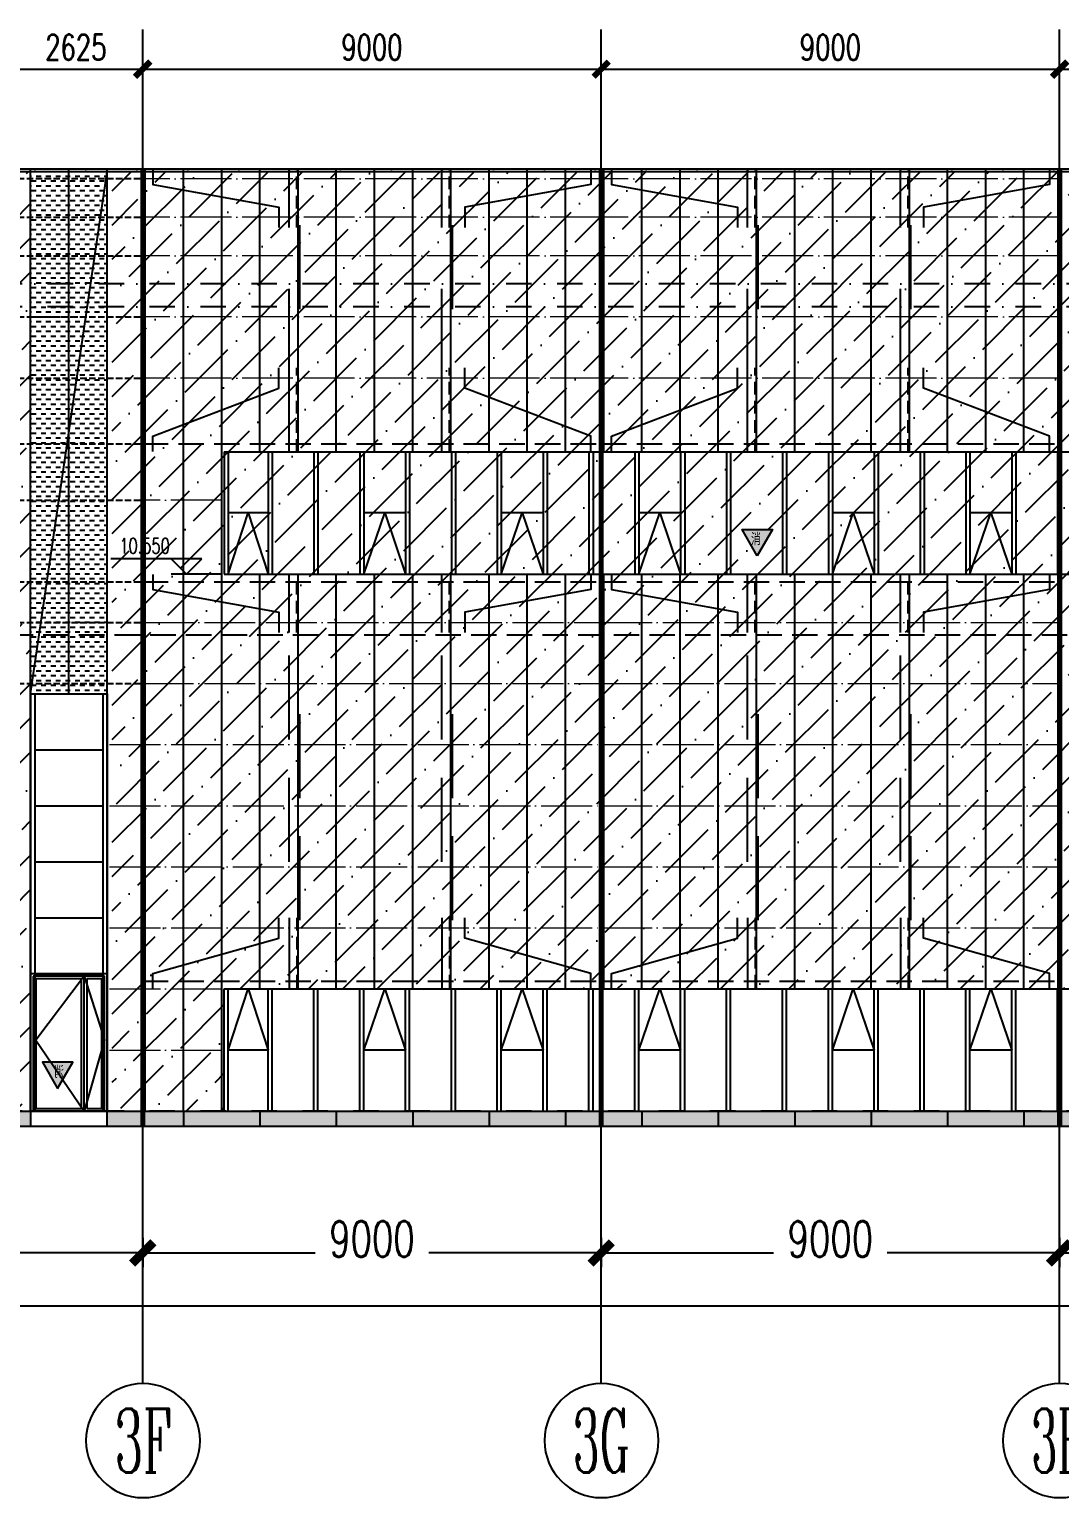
# Model space of a CAD drawing. Extents: x -2072575 to 87763, y -155913 to 742026.
# Drawn here: x -345440 to -325215, y 495625 to 524462 of the extents above; entities that cross this region are included whole.
import ezdxf
from ezdxf.enums import TextEntityAlignment as Align

# ---------------------------------------------------------------- set-up
doc = ezdxf.new("R2010")
doc.units = 0
doc.header["$LTSCALE"] = 1000
for name, pattern in [('20剖面图$0$DASH', [0.35, 0.25, -0.1]), ('__DASH', [0.35, 0.25, -0.1]), ('CENTER', [2, 1.25, -0.25, 0.25, -0.25]), ('DASHDOT', [1, 0.5, -0.25, 0, -0.25]), ('DASHED', [0.75, 0.5, -0.25]), ('DOT', [0.25, 0, -0.25]), ('DOTE', [2.42, 2, -0.2, 0.02, -0.2]), ('HIDDEN2', [0.1875, 0.125, -0.0625])]:
    doc.linetypes.add(name, pattern=pattern)
doc.layers.get('Defpoints').update_dxf_attribs({"color": 210})
for name, color, linetype in [('!ZN1-填充-8', 8, 'Continuous'), ('!ZN1-文字-7', 7, 'Continuous'), ('!ZN1-标注-173', 173, 'Continuous'), ('!ZN3-玻璃幕墙-4', 4, 'Continuous'), ('!ZN4-辅助材料-1', 1, 'Continuous'), ('12圆钢+30钢套管撑杆', 3, 'Continuous'), ('12圆钢斜拉条', 30, 'Continuous'), ('12圆钢直拉条', 22, 'Continuous'), ('250×150×4.5×8 H型钢', 3, 'HIDDEN2'), ('3符号', 3, 'Continuous'), ('3铝板幕墙', 3, 'Continuous'), ('4玻璃幕墙', 4, 'Continuous'), ('60x60x5钢方管', 6, '20剖面图$0$DASH'), ('A-LIN-V', 9, 'Continuous'), ('A-云线', 50, 'Continuous'), ('AS-WALL', 40, 'Continuous'), ('DIM', 173, 'Continuous'), ('DIM_ELEV', 3, 'Continuous'), ('DOT', 8, 'DOT'), ('DOTE', 1, 'CENTER'), ('IE-填充-JYZS', 7, 'Continuous'), ('PUB_TEXT', 7, 'Continuous'), ('压型钢板', 23, 'Continuous')]:
    doc.layers.add(name, color=color, linetype=linetype)
for name, color, linetype, lineweight in [('A-WALL-HATCH', 8, 'Continuous', 13), ('冷弯薄壁C型钢 250x75x20x3.0', 51, 'DOTE', 0), ('梁', 4, 'Continuous', 18)]:
    doc.layers.add(name, color=color, linetype=linetype, lineweight=lineweight)
doc.layers.add('A-加建区域', color=47, linetype='Continuous', plot=False)
doc.styles.add('_TCH_AXIS', font='COMPLEX', dxfattribs={"bigfont": 'GBCBIG'})
doc.styles.add('_TCH_DIM', font='SIMPLEX', dxfattribs={"bigfont": 'GBCBIG'})
doc.styles.add('DHTEXT-1', font='romans.shx', dxfattribs={"width": 0.7, "bigfont": 'chinese.shx'})
doc.styles.add('样式 1', font='romans.shx', dxfattribs={"width": 0.7, "bigfont": 'chinese.shx'})
doc.dimstyles.new('ZN200', dxfattribs={"dimscale": 200, "dimtxt": 2.5, "dimasz": 1.5, "dimexe": 1, "dimexo": 2, "dimgap": 0.9, "dimtad": 1, "dimdec": 0, "dimdsep": 46, "dimtxsty": 'DHTEXT-1', "dimblk": 'ARCHTICK', "dimcen": 2.5, "dimclrd": 173, "dimclre": 173, "dimclrt": 7, "dimazin": 2, "dimtfac": 1, "dimtdec": 0, "dimtix": 1, "dimtmove": 2, "dimatfit": 3, "dimfxl": 0, "dimtolj": 1, "dimtzin": 0, "dimarcsym": 0})
doc.dimstyles.new('ZN280', dxfattribs={"dimscale": 280, "dimtxt": 2.5, "dimasz": 1.5, "dimexe": 1, "dimexo": 2, "dimgap": 0.9, "dimtad": 1, "dimdec": 0, "dimdsep": 46, "dimtxsty": 'DHTEXT-1', "dimblk": 'ARCHTICK', "dimcen": 2.5, "dimclrd": 173, "dimclre": 173, "dimclrt": 7, "dimazin": 2, "dimtfac": 1, "dimtdec": 0, "dimtix": 1, "dimtmove": 2, "dimatfit": 3, "dimfxl": 0, "dimarcsym": 0})
pattern_1 = [(45, (388215.23, -503214.68), (252.5697, 926.0889), [1190.625, -238.125, 0, -238.125])]

# ---------------------------------------------------------------- blocks, each defined once
blk = doc.blocks.new('消防救援口标识')
blk.add_wipeout([(0, 0), (-150, 260), (150, 260)]).dxf.layer = '!ZN1-标注-173'
at = {"layer": '!ZN1-填充-8'}
h = blk.add_hatch(color=252, dxfattribs=at)
h.dxf.hatch_style = 1
h.paths.add_polyline_path([(0, 0), (-150, 260), (150, 260)])
at = {"layer": '!ZN1-标注-173'}
blk.add_lwpolyline([(0, 0), (-150, 260), (150, 260)], close=True, dxfattribs=at)
at = {"layer": '!ZN1-文字-7', "ltscale": 1.5, "style": '样式 1', "width": 0.7}
blk.add_text('消', height=120, dxfattribs=at).set_placement((-62, 164), align=Align.MIDDLE_LEFT)
blk = doc.blocks.new('w4243')
at = {"layer": '!ZN4-辅助材料-1', "xscale": 2, "yscale": 2, "zscale": 2}
blk.add_blockref('消防救援口标识', (-1646421, 506714), dxfattribs=at)
blk = doc.blocks.new('20250905100330')
at = {"layer": '!ZN1-填充-8'}
h = blk.add_hatch(dxfattribs=at)
h.set_pattern_fill('ANSI36', color=252, scale=300, style=0)
h.set_pattern_definition(pattern_1)
h.paths.add_polyline_path([(42800, 18450), (17300, 18450), (17300, 0), (20000, 0), (20000, 5000), (25000, 5000), (25000, 0), (25000, 0), (25000, -300), (25300, 0), (40521, 0), (40500, 0), (27300, 0), (27300, 2400), (40500, 2400), (40500, 0), (44371, 0), (44300, 0), (42800, 0)])
h = blk.add_hatch(dxfattribs=at)
h.set_pattern_fill('ANSI36', color=252, scale=300, style=0)
h.set_pattern_definition(pattern_1)
h.paths.add_polyline_path([(69800, 0), (67500, 0), (67500, 2400), (46600, 2400), (46600, 0), (67500, 0), (44400, 0), (44400, 18450), (69800, 18450)])
h = blk.add_hatch(dxfattribs=at)
h.set_pattern_fill('DOTS', color=252, scale=75, style=0)
h.set_pattern_definition([(0, (25000, -300), (59.53125, 119.0625), [0, -119.0625])])
h.paths.add_polyline_path([(25000, 0), (42800, 0), (42800, -300), (25000, -300)])
h = blk.add_hatch(dxfattribs=at)
h.set_pattern_fill('DOTS', color=252, scale=75, style=0)
h.set_pattern_definition([(0, (44300, -300), (59.53125, 119.0625), [0, -119.0625])])
h.paths.add_polyline_path([(44300, 0), (69850, 0), (69850, -300), (44300, -300)])
at = {"layer": 'IE-填充-JYZS', "ltscale": 10}
h = blk.add_hatch(dxfattribs=at)
h.set_pattern_fill('DASH', color=252, scale=100)
h.set_pattern_definition([(0, (388215.23, -503214.675), (95.25, 95.25), [95.25, -95.25])])
h.paths.add_polyline_path([(44300, 8200), (42800, 8200), (42800, 18450), (44300, 18450)])
at = {"layer": '!ZN3-玻璃幕墙-4', "color": 252, "ltscale": 10}
for points in [[(46680, 10550), (47070, 11750), (47460, 10550)], [(49340, 10550), (49750, 11750), (50160, 10550)], [(52040, 10550), (52450, 11750), (52860, 10550)], [(54740, 10550), (55150, 11750), (55560, 10550)], [(58540, 10550), (58950, 11750), (59360, 10550)], [(61240, 10550), (61650, 11750), (62060, 10550)], [(46680, 1200), (47070, 2400), (47460, 1200)], [(49340, 1200), (49750, 2400), (50160, 1200)], [(52040, 1200), (52450, 2400), (52860, 1200)], [(54740, 1200), (55150, 2400), (55560, 1200)], [(58540, 1200), (58950, 2400), (59360, 1200)], [(61240, 1200), (61650, 2400), (62060, 1200)]]:
    blk.add_lwpolyline(points, dxfattribs=at)
at = {"layer": '3铝板幕墙', "color": 252, "ltscale": 1000}
for p, q in [((45800, 0), (45800, -300)), ((47300, 0), (47300, -300)), ((48800, 0), (48800, -300)), ((50300, 0), (50300, -300)), ((51800, 0), (51800, -300)), ((53300, 0), (53300, -300)), ((54800, 0), (54800, -300)), ((56300, 0), (56300, -300)), ((57800, 0), (57800, -300)), ((59300, 0), (59300, -300)), ((60800, 0), (60800, -300)), ((62300, 0), (62300, -300))]:
    blk.add_line(p, q, dxfattribs=at)
for points in [[(44300, 0), (69850, 0), (69850, -300), (44300, -300)], [(25000, 0), (42800, 0), (42800, -300), (25000, -300)]]:
    blk.add_lwpolyline(points, close=True, dxfattribs=at)
at = {"layer": '4玻璃幕墙', "color": 252, "ltscale": 10}
for p, q in [((46600, 12950), (46600, 10550)), ((46600, 12950), (67500, 12950)), ((46680, 12950), (46680, 10550)), ((47460, 12950), (47460, 10550)), ((47540, 12950), (47540, 10550)), ((48360, 12950), (48360, 10550)), ((48440, 12950), (48440, 10550)), ((49260, 12950), (49260, 10550)), ((49340, 12950), (49340, 10550)), ((50160, 12950), (50160, 10550)), ((50240, 12950), (50240, 10550)), ((51060, 12950), (51060, 10550)), ((51140, 12950), (51140, 10550)), ((51960, 12950), (51960, 10550)), ((52040, 12950), (52040, 10550)), ((52860, 12950), (52860, 10550)), ((52940, 12950), (52940, 10550)), ((53760, 12950), (53760, 10550)), ((53840, 12950), (53840, 10550)), ((54660, 12950), (54660, 10550)), ((54740, 12950), (54740, 10550)), ((55560, 12950), (55560, 10550)), ((55640, 12950), (55640, 10550)), ((56460, 12950), (56460, 10550)), ((56540, 12950), (56540, 10550)), ((57560, 12950), (57560, 10550)), ((57640, 12950), (57640, 10550)), ((58460, 12950), (58460, 10550)), ((58540, 12950), (58540, 10550)), ((59360, 12950), (59360, 10550)), ((59440, 12950), (59440, 10550)), ((60260, 12950), (60260, 10550)), ((60340, 12950), (60340, 10550)), ((61160, 12950), (61160, 10550)), ((61240, 12950), (61240, 10550)), ((62060, 12950), (62060, 10550)), ((62140, 12950), (62140, 10550)), ((62960, 12950), (62960, 10550)), ((47460, 11750), (46680, 11750)), ((50160, 11750), (49340, 11750)), ((52860, 11750), (52040, 11750)), ((55560, 11750), (54740, 11750)), ((59360, 11750), (58540, 11750)), ((62060, 11750), (61240, 11750)), ((46600, 10550), (67500, 10550)), ((42800, 8200), (42800, 0)), ((42800, 8200), (44300, 8200)), ((42880, 8200), (42880, 0)), ((44220, 8200), (44220, 0)), ((44300, 8200), (44300, 0)), ((42880, 7100), (44220, 7100)), ((42880, 6000), (44220, 6000)), ((42880, 4900), (44220, 4900)), ((42880, 3800), (44220, 3800)), ((42880, 2700), (44220, 2700)), ((44300, 0), (42800, 0))]:
    blk.add_line(p, q, dxfattribs=at)
at = {"layer": '4玻璃幕墙', "color": 252}
for p, q in [((44300, 2700), (42800, 2700)), ((42800, 2700), (42800, 0)), ((43850, 2650), (42850, 2650)), ((42850, 2650), (42850, 0)), ((43800, 2600), (42900, 2600)), ((43800, 50), (43800, 2600)), ((43850, 0), (43850, 2650)), ((44250, 2650), (43850, 2650)), ((43900, 2600), (43900, 50)), ((44200, 2600), (43900, 2600)), ((44200, 50), (44200, 2600)), ((44250, 0), (44250, 2650)), ((44300, 0), (44300, 2700)), ((42800, 0), (44300, 0)), ((42900, 50), (43800, 50)), ((43900, 50), (44200, 50))]:
    blk.add_line(p, q, dxfattribs=at)
at = {"layer": '4玻璃幕墙', "color": 252, "ltscale": 1.5}
for p, q in [((46600, 0), (46600, 2400)), ((46600, 2400), (67500, 2400)), ((46680, 0), (46680, 2400)), ((47460, 0), (47460, 2400)), ((47540, 0), (47540, 2400)), ((48360, 0), (48360, 2400)), ((48440, 0), (48440, 2400)), ((49260, 0), (49260, 2400)), ((49340, 0), (49340, 2400)), ((50160, 0), (50160, 2400)), ((50240, 0), (50240, 2400)), ((51060, 0), (51060, 2400)), ((51140, 0), (51140, 2400)), ((51960, 0), (51960, 2400)), ((52040, 0), (52040, 2400)), ((52860, 0), (52860, 2400)), ((52940, 0), (52940, 2400)), ((53760, 0), (53760, 2400)), ((53840, 0), (53840, 2400)), ((54660, 0), (54660, 2400)), ((54740, 0), (54740, 2400)), ((55560, 0), (55560, 2400)), ((55640, 0), (55640, 2400)), ((56460, 0), (56460, 2400)), ((56540, 0), (56540, 2400)), ((57560, 0), (57560, 2400)), ((57640, 0), (57640, 2400)), ((58460, 0), (58460, 2400)), ((58540, 0), (58540, 2400)), ((59360, 0), (59360, 2400)), ((59440, 0), (59440, 2400)), ((60260, 0), (60260, 2400)), ((60340, 0), (60340, 2400)), ((61160, 0), (61160, 2400)), ((61240, 0), (61240, 2400)), ((62060, 0), (62060, 2400)), ((62140, 0), (62140, 2400)), ((62960, 0), (62960, 2400)), ((47460, 1200), (46680, 1200)), ((50160, 1200), (49340, 1200)), ((52860, 1200), (52040, 1200)), ((55560, 1200), (54740, 1200)), ((59360, 1200), (58540, 1200)), ((62060, 1200), (61240, 1200)), ((46600, 0), (67500, 0))]:
    blk.add_line(p, q, dxfattribs=at)
at = {"layer": '4玻璃幕墙', "color": 252}
blk.add_lwpolyline([(43850, 2650), (44250, 1403), (43850, 0)], dxfattribs=at)
at = {"layer": 'A-LIN-V'}
for p, q in [((184900, 18500), (-700, 18500)), ((184900, 18450), (-700, 18450)), ((42800, 8200), (42800, 18450)), ((44300, 8200), (44300, 18450))]:
    blk.add_line(p, q, dxfattribs=at)
at = {"layer": 'AS-WALL', "color": 252}
blk.add_lwpolyline([(42800, 8200), (42800, 8200), (44300, 18450)], dxfattribs=at)
at = {"layer": '压型钢板', "color": 252, "ltscale": 10}
for p, q in [((42800, 0), (42800, 18500)), ((43550, 8200), (43550, 18500)), ((44300, 0), (44300, 18500)), ((45050, 0), (45050, 18500)), ((45800, 0), (45800, 18500)), ((46550, 0), (46550, 18500)), ((47300, 12950), (47300, 18500)), ((48050, 12950), (48050, 18500)), ((48800, 12950), (48800, 18500)), ((49550, 12950), (49550, 18500)), ((50300, 12950), (50300, 18500)), ((51050, 12950), (51050, 18500)), ((51800, 12950), (51800, 18500)), ((52550, 12950), (52550, 18500)), ((53300, 12950), (53300, 18500)), ((54050, 12950), (54050, 18500)), ((54800, 12950), (54800, 18500)), ((55550, 12950), (55550, 18500)), ((56300, 12950), (56300, 18500)), ((57050, 12950), (57050, 18500)), ((57800, 12950), (57800, 18500)), ((58550, 12950), (58550, 18500)), ((59300, 12950), (59300, 18500)), ((60050, 12950), (60050, 18500)), ((60800, 12950), (60800, 18500)), ((61550, 12950), (61550, 18500)), ((62300, 12950), (62300, 18500)), ((47300, 2400), (47300, 10550)), ((48050, 2400), (48050, 10550)), ((48800, 2400), (48800, 10550)), ((49550, 2400), (49550, 10550)), ((50300, 2400), (50300, 10550)), ((51050, 2400), (51050, 10550)), ((51800, 2400), (51800, 10550)), ((52550, 2400), (52550, 10550)), ((53300, 2400), (53300, 10550)), ((54050, 2400), (54050, 10550)), ((54800, 2400), (54800, 10550)), ((55550, 2400), (55550, 10550)), ((56300, 2400), (56300, 10550)), ((57050, 2400), (57050, 10550)), ((57800, 2400), (57800, 10550)), ((58550, 2400), (58550, 10550)), ((59300, 2400), (59300, 10550)), ((60050, 2400), (60050, 10550)), ((60800, 2400), (60800, 10550)), ((61550, 2400), (61550, 10550)), ((62300, 2400), (62300, 10550))]:
    blk.add_line(p, q, dxfattribs=at)
at = {"layer": '!ZN4-辅助材料-1', "color": 252, "xscale": 2, "yscale": 2, "zscale": 2}
blk.add_blockref('消防救援口标识', (57065, 10907), dxfattribs=at)
at = {"layer": 'A-WALL-HATCH', "xscale": -1}
blk.add_blockref('w4243', (-1603091, -506271), dxfattribs=at)
at = {"layer": '4玻璃幕墙', "color": 252}
blk.add_line((42900, 2600), (42900, 50), dxfattribs=at)
blk.add_lwpolyline([(43850, 2650), (42900, 1393), (43850, 0)], dxfattribs=at)
blk = doc.blocks.new('_ArchTick')
at = {"color": 0, "linetype": 'ByBlock', "const_width": 0.4}
blk.add_lwpolyline([(-0.5, -0.5), (0.5, 0.5)], dxfattribs=at)
blk = doc.blocks.new('*D2494')
at = {"layer": 'Defpoints', "color": 0, "ltscale": 2800, "transparency": 16777216}
for p in [(-800, -1926), (184900, -1926), (184900, -3824)]:
    blk.add_point(p, dxfattribs=at)
at = {"layer": 'DIM', "color": 173, "linetype": 'ByBlock', "lineweight": -2, "ltscale": 2800, "transparency": 16777216}
for p, q in [((-800, -2486), (-800, -4104)), ((184900, -2486), (184900, -4104)), ((-800, -3824), (90503, -3824)), ((184900, -3824), (93597, -3824))]:
    blk.add_line(p, q, dxfattribs=at)
at = {"layer": 'DIM', "color": 173, "lineweight": -2, "ltscale": 2800, "transparency": 16777216, "xscale": 420, "yscale": 420, "zscale": 420, "rotation": 180}
blk.add_blockref('_ArchTick', (-800, -3824), dxfattribs=at)
at = {"layer": 'DIM', "color": 173, "lineweight": -2, "ltscale": 2800, "transparency": 16777216, "xscale": 420, "yscale": 420, "zscale": 420}
blk.add_blockref('_ArchTick', (184900, -3824), dxfattribs=at)
at = {"layer": 'DIM', "color": 7, "ltscale": 2800, "transparency": 16777216, "insert": (92050, -3549), "char_height": 700, "attachment_point": 5, "style": 'DHTEXT-1'}
blk.add_mtext('185700', dxfattribs=at)
blk = doc.blocks.new('*D2484')
at = {"layer": 'Defpoints', "color": 0, "ltscale": 2800, "transparency": 16777216}
for p in [(63000, -1926), (72000, -1926), (72000, -2784)]:
    blk.add_point(p, dxfattribs=at)
at = {"layer": 'DIM', "color": 173, "linetype": 'ByBlock', "lineweight": -2, "ltscale": 2800, "transparency": 16777216}
for p, q in [((63000, -2486), (63000, -3064)), ((72000, -2486), (72000, -3064)), ((63000, -2784), (66385, -2784)), ((72000, -2784), (68615, -2784))]:
    blk.add_line(p, q, dxfattribs=at)
at = {"layer": 'DIM', "color": 173, "lineweight": -2, "ltscale": 2800, "transparency": 16777216, "xscale": 420, "yscale": 420, "zscale": 420, "rotation": 180}
blk.add_blockref('_ArchTick', (63000, -2784), dxfattribs=at)
at = {"layer": 'DIM', "color": 173, "lineweight": -2, "ltscale": 2800, "transparency": 16777216, "xscale": 420, "yscale": 420, "zscale": 420}
blk.add_blockref('_ArchTick', (72000, -2784), dxfattribs=at)
at = {"layer": 'DIM', "color": 7, "ltscale": 2800, "transparency": 16777216, "insert": (67500, -2509), "char_height": 700, "attachment_point": 5, "style": 'DHTEXT-1'}
blk.add_mtext('9000', dxfattribs=at)
blk = doc.blocks.new('*D2485')
at = {"layer": 'Defpoints', "color": 0, "ltscale": 2800, "transparency": 16777216}
for p in [(54000, -1926), (63000, -1926), (63000, -2784)]:
    blk.add_point(p, dxfattribs=at)
at = {"layer": 'DIM', "color": 173, "linetype": 'ByBlock', "lineweight": -2, "ltscale": 2800, "transparency": 16777216}
for p, q in [((54000, -2486), (54000, -3064)), ((63000, -2486), (63000, -3064)), ((54000, -2784), (57385, -2784)), ((63000, -2784), (59615, -2784))]:
    blk.add_line(p, q, dxfattribs=at)
at = {"layer": 'DIM', "color": 173, "lineweight": -2, "ltscale": 2800, "transparency": 16777216, "xscale": 420, "yscale": 420, "zscale": 420, "rotation": 180}
blk.add_blockref('_ArchTick', (54000, -2784), dxfattribs=at)
at = {"layer": 'DIM', "color": 173, "lineweight": -2, "ltscale": 2800, "transparency": 16777216, "xscale": 420, "yscale": 420, "zscale": 420}
blk.add_blockref('_ArchTick', (63000, -2784), dxfattribs=at)
at = {"layer": 'DIM', "color": 7, "ltscale": 2800, "transparency": 16777216, "insert": (58500, -2509), "char_height": 700, "attachment_point": 5, "style": 'DHTEXT-1'}
blk.add_mtext('9000', dxfattribs=at)
blk = doc.blocks.new('*D2486')
at = {"layer": 'Defpoints', "color": 0, "ltscale": 2800, "transparency": 16777216}
for p in [(45000, -1926), (54000, -1926), (54000, -2784)]:
    blk.add_point(p, dxfattribs=at)
at = {"layer": 'DIM', "color": 173, "linetype": 'ByBlock', "lineweight": -2, "ltscale": 2800, "transparency": 16777216}
for p, q in [((45000, -2486), (45000, -3064)), ((54000, -2486), (54000, -3064)), ((45000, -2784), (48385, -2784)), ((54000, -2784), (50615, -2784))]:
    blk.add_line(p, q, dxfattribs=at)
at = {"layer": 'DIM', "color": 173, "lineweight": -2, "ltscale": 2800, "transparency": 16777216, "xscale": 420, "yscale": 420, "zscale": 420, "rotation": 180}
blk.add_blockref('_ArchTick', (45000, -2784), dxfattribs=at)
at = {"layer": 'DIM', "color": 173, "lineweight": -2, "ltscale": 2800, "transparency": 16777216, "xscale": 420, "yscale": 420, "zscale": 420}
blk.add_blockref('_ArchTick', (54000, -2784), dxfattribs=at)
at = {"layer": 'DIM', "color": 7, "ltscale": 2800, "transparency": 16777216, "insert": (49500, -2509), "char_height": 700, "attachment_point": 5, "style": 'DHTEXT-1'}
blk.add_mtext('9000', dxfattribs=at)
blk = doc.blocks.new('*D2487')
at = {"layer": 'Defpoints', "color": 0, "ltscale": 2800, "transparency": 16777216}
for p in [(36000, -1926), (45000, -1926), (45000, -2784)]:
    blk.add_point(p, dxfattribs=at)
at = {"layer": 'DIM', "color": 173, "linetype": 'ByBlock', "lineweight": -2, "ltscale": 2800, "transparency": 16777216}
for p, q in [((36000, -2486), (36000, -3064)), ((45000, -2486), (45000, -3064)), ((36000, -2784), (39385, -2784)), ((45000, -2784), (41615, -2784))]:
    blk.add_line(p, q, dxfattribs=at)
at = {"layer": 'DIM', "color": 173, "lineweight": -2, "ltscale": 2800, "transparency": 16777216, "xscale": 420, "yscale": 420, "zscale": 420, "rotation": 180}
blk.add_blockref('_ArchTick', (36000, -2784), dxfattribs=at)
at = {"layer": 'DIM', "color": 173, "lineweight": -2, "ltscale": 2800, "transparency": 16777216, "xscale": 420, "yscale": 420, "zscale": 420}
blk.add_blockref('_ArchTick', (45000, -2784), dxfattribs=at)
at = {"layer": 'DIM', "color": 7, "ltscale": 2800, "transparency": 16777216, "insert": (40500, -2509), "char_height": 700, "attachment_point": 5, "style": 'DHTEXT-1'}
blk.add_mtext('9000', dxfattribs=at)
blk = doc.blocks.new('卓越-轴号')
blk.add_circle((0, 0), 4)
at = {"color": 0, "style": '_TCH_AXIS', "width": 1.041667, "flags": 8}
blk.add_attdef('A', text='', height=4.48, dxfattribs=at).set_placement((-2, -2.24), (2, -2.24), align=Align.FIT)
blk = doc.blocks.new('A$C75b4c934')
at = {"layer": '4玻璃幕墙', "color": 8, "ltscale": 10}
for p, q in [((42800, 8200), (42800, 0)), ((42800, 8200), (44300, 8200)), ((42880, 8200), (42880, 0)), ((44220, 8200), (44220, 0)), ((44300, 8200), (44300, 0)), ((42880, 7100), (44220, 7100)), ((42880, 6000), (44220, 6000)), ((42880, 4900), (44220, 4900)), ((42880, 3800), (44220, 3800)), ((42880, 2700), (44220, 2700)), ((44300, 0), (42800, 0))]:
    blk.add_line(p, q, dxfattribs=at)
at = {"layer": '4玻璃幕墙', "color": 8}
for p, q in [((44300, 2700), (42800, 2700)), ((42800, 2700), (42800, 0)), ((43850, 2650), (42850, 2650)), ((42850, 2650), (42850, 0)), ((43800, 2600), (42900, 2600)), ((43800, 50), (43800, 2600)), ((43850, 0), (43850, 2650)), ((44250, 2650), (43850, 2650)), ((43900, 2600), (43900, 50)), ((44200, 2600), (43900, 2600)), ((44200, 50), (44200, 2600)), ((44250, 0), (44250, 2650)), ((44300, 0), (44300, 2700)), ((42800, 0), (44300, 0)), ((42900, 50), (43800, 50)), ((43900, 50), (44200, 50))]:
    blk.add_line(p, q, dxfattribs=at)
blk.add_lwpolyline([(43850, 2650), (44250, 1403), (43850, 0)], dxfattribs=at)
at = {"layer": 'A-WALL-HATCH', "xscale": -1}
blk.add_blockref('w4243', (-1603091, -506271), dxfattribs=at)
at = {"layer": '4玻璃幕墙', "color": 8}
blk.add_line((42900, 2600), (42900, 50), dxfattribs=at)
blk.add_lwpolyline([(43850, 2650), (42900, 1393), (43850, 0)], dxfattribs=at)
blk = doc.blocks.new('*D3645')
at = {"layer": 'Defpoints', "color": 0, "ltscale": 10, "transparency": 16777216}
for p in [(-318840, 523681), (-325215, 522664), (-318840, 522664)]:
    blk.add_point(p, dxfattribs=at)
at = {"layer": 'DIM', "color": 173, "linetype": 'ByBlock', "lineweight": -2, "ltscale": 10, "transparency": 16777216}
for p, q in [((-325215, 523064), (-325215, 523881)), ((-318840, 523064), (-318840, 523881)), ((-325215, 523681), (-318840, 523681))]:
    blk.add_line(p, q, dxfattribs=at)
at = {"layer": 'DIM', "color": 173, "lineweight": -2, "ltscale": 10, "transparency": 16777216, "xscale": 300, "yscale": 300, "zscale": 300, "rotation": 180}
blk.add_blockref('_ArchTick', (-325215, 523681), dxfattribs=at)
at = {"layer": 'DIM', "color": 173, "lineweight": -2, "ltscale": 10, "transparency": 16777216, "xscale": 300, "yscale": 300, "zscale": 300}
blk.add_blockref('_ArchTick', (-318840, 523681), dxfattribs=at)
at = {"layer": 'DIM', "color": 7, "ltscale": 10, "transparency": 16777216, "insert": (-322028, 524111), "char_height": 500, "attachment_point": 5, "style": 'DHTEXT-1'}
blk.add_mtext('\\A1;6375', dxfattribs=at)
blk = doc.blocks.new('*D3646')
at = {"layer": 'Defpoints', "color": 0, "ltscale": 10, "transparency": 16777216}
for p in [(-325215, 523681), (-334215, 522664), (-325215, 522664)]:
    blk.add_point(p, dxfattribs=at)
at = {"layer": 'DIM', "color": 173, "linetype": 'ByBlock', "lineweight": -2, "ltscale": 10, "transparency": 16777216}
for p, q in [((-334215, 523064), (-334215, 523881)), ((-325215, 523064), (-325215, 523881)), ((-334215, 523681), (-325215, 523681))]:
    blk.add_line(p, q, dxfattribs=at)
at = {"layer": 'DIM', "color": 173, "lineweight": -2, "ltscale": 10, "transparency": 16777216, "xscale": 300, "yscale": 300, "zscale": 300, "rotation": 180}
blk.add_blockref('_ArchTick', (-334215, 523681), dxfattribs=at)
at = {"layer": 'DIM', "color": 173, "lineweight": -2, "ltscale": 10, "transparency": 16777216, "xscale": 300, "yscale": 300, "zscale": 300}
blk.add_blockref('_ArchTick', (-325215, 523681), dxfattribs=at)
at = {"layer": 'DIM', "color": 7, "ltscale": 10, "transparency": 16777216, "insert": (-329715, 524111), "char_height": 500, "attachment_point": 5, "style": 'DHTEXT-1'}
blk.add_mtext('\\A1;9000', dxfattribs=at)
blk = doc.blocks.new('*D3647')
at = {"layer": 'Defpoints', "color": 0, "ltscale": 10, "transparency": 16777216}
for p in [(-334215, 523681), (-343215, 522664), (-334215, 522664)]:
    blk.add_point(p, dxfattribs=at)
at = {"layer": 'DIM', "color": 173, "linetype": 'ByBlock', "lineweight": -2, "ltscale": 10, "transparency": 16777216}
for p, q in [((-343215, 523064), (-343215, 523881)), ((-334215, 523064), (-334215, 523881)), ((-343215, 523681), (-334215, 523681))]:
    blk.add_line(p, q, dxfattribs=at)
at = {"layer": 'DIM', "color": 173, "lineweight": -2, "ltscale": 10, "transparency": 16777216, "xscale": 300, "yscale": 300, "zscale": 300, "rotation": 180}
blk.add_blockref('_ArchTick', (-343215, 523681), dxfattribs=at)
at = {"layer": 'DIM', "color": 173, "lineweight": -2, "ltscale": 10, "transparency": 16777216, "xscale": 300, "yscale": 300, "zscale": 300}
blk.add_blockref('_ArchTick', (-334215, 523681), dxfattribs=at)
at = {"layer": 'DIM', "color": 7, "ltscale": 10, "transparency": 16777216, "insert": (-338715, 524111), "char_height": 500, "attachment_point": 5, "style": 'DHTEXT-1'}
blk.add_mtext('\\A1;9000', dxfattribs=at)
blk = doc.blocks.new('*D3648')
at = {"layer": 'Defpoints', "color": 0, "ltscale": 10, "transparency": 16777216}
for p in [(-343215, 523681), (-345840, 522664), (-343215, 522664)]:
    blk.add_point(p, dxfattribs=at)
at = {"layer": 'DIM', "color": 173, "linetype": 'ByBlock', "lineweight": -2, "ltscale": 10, "transparency": 16777216}
for p, q in [((-345840, 523064), (-345840, 523881)), ((-343215, 523064), (-343215, 523881)), ((-345840, 523681), (-343215, 523681))]:
    blk.add_line(p, q, dxfattribs=at)
at = {"layer": 'DIM', "color": 173, "lineweight": -2, "ltscale": 10, "transparency": 16777216, "xscale": 300, "yscale": 300, "zscale": 300, "rotation": 180}
blk.add_blockref('_ArchTick', (-345840, 523681), dxfattribs=at)
at = {"layer": 'DIM', "color": 173, "lineweight": -2, "ltscale": 10, "transparency": 16777216, "xscale": 300, "yscale": 300, "zscale": 300}
blk.add_blockref('_ArchTick', (-343215, 523681), dxfattribs=at)
at = {"layer": 'DIM', "color": 7, "ltscale": 10, "transparency": 16777216, "insert": (-344528, 524111), "char_height": 500, "attachment_point": 5, "style": 'DHTEXT-1'}
blk.add_mtext('\\A1;2625', dxfattribs=at)
blk = doc.blocks.new('20250821140405')
at = {"layer": 'DOT', "linetype": 'DASHDOT'}
for p, q in [((192648.2, 18500), (-7043.9, 18500)), ((192648.2, 16250), (-7043.9, 16250)), ((192648.2, 15800), (-7043.9, 15800)), ((192648.2, 0), (-7043.9, 0))]:
    blk.add_line(p, q, dxfattribs=at)
at = {"layer": 'DOTE', "ltscale": 280}
for p, q in [((45000, -5350), (45000, 21247.6)), ((54000, -5350), (54000, 21247.6)), ((63000, -5350), (63000, 21247.6))]:
    blk.add_line(p, q, dxfattribs=at)
at = {"layer": '3符号', "color": 7}
ref = blk.add_blockref('卓越-轴号', (45006.3, -6470), dxfattribs=dict(at, xscale=-280, yscale=280, zscale=280))
ref.add_attrib('A', '3F', dxfattribs={"layer": '0', "color": 0, "height": 1254.4, "style": '_TCH_AXIS', "width": 0.535714}).set_placement((44446.3, -7097.2), (45566.3, -7097.2), align=Align.FIT)
ref = blk.add_blockref('卓越-轴号', (54006.3, -6470), dxfattribs=dict(at, xscale=-280, yscale=280, zscale=280))
ref.add_attrib('A', '3G', dxfattribs={"layer": '0', "color": 0, "height": 1254.4, "style": '_TCH_AXIS', "width": 0.506757}).set_placement((53446.3, -7097.2), (54566.3, -7097.2), align=Align.FIT)
ref = blk.add_blockref('卓越-轴号', (63006.3, -6470), dxfattribs=dict(at, xscale=-280, yscale=280, zscale=280))
ref.add_attrib('A', '3H', dxfattribs={"layer": '0', "color": 0, "height": 1254.4, "style": '_TCH_AXIS', "width": 0.480769}).set_placement((62446.3, -7097.2), (63566.3, -7097.2), align=Align.FIT)
at = {"layer": 'DIM', "ltscale": 2800}
for base, p1, p2, picture, middle in [((184900, -3824.1), (-800, -1926.1), (184900, -1926.1), '*D2494', (92050, -3549.1)), ((45000, -2784.1), (36000, -1926.1), (45000, -1926.1), '*D2487', (40500, -2509.1)), ((54000, -2784.1), (45000, -1926.1), (54000, -1926.1), '*D2486', (49500, -2509.1)), ((63000, -2784.1), (54000, -1926.1), (63000, -1926.1), '*D2485', (58500, -2509.1)), ((72000, -2784.1), (63000, -1926.1), (72000, -1926.1), '*D2484', (67500, -2509.1))]:
    dim = blk.add_linear_dim(base=base, p1=p1, p2=p2, angle=0, dimstyle='ZN280', dxfattribs=at)
    dim.commit()
    dim.dimension.update_dxf_attribs({"geometry": picture, "text_midpoint": middle, "dimtype": 129})

msp = doc.modelspace()

# ---------------------------------------------------------------- linework, layer by layer
at = {"layer": 'A-加建区域', "linetype": '__DASH', "ltscale": 2}
msp.add_line((-195567, 512564.7), (-395259.1, 512564.7), dxfattribs=at)
at = {"layer": 'AS-WALL'}
msp.add_line((-195567, 502914.7), (-395259.1, 502914.7), dxfattribs=at)
at = {"layer": 'DIM_ELEV'}
for p, q in [((-342055.2, 514064.7), (-343843.2, 514064.7)), ((-342355.2, 513764.7), (-342655.2, 514064.7)), ((-342355.2, 513764.7), (-342055.2, 514064.7)), ((-341655.2, 513764.7), (-342655.2, 513764.7))]:
    msp.add_line(p, q, dxfattribs=at)

# ---------------------------------------------------------------- texts
at = {"layer": 'PUB_TEXT', "style": '_TCH_DIM', "width": 0.705882}
msp.add_text('10.550', height=297.5, dxfattribs=at).set_placement((-343673.2, 514169.7))

# ---------------------------------------------------------------- dimensions: what is measured, and where the dimension line sits
at = {"layer": 'DIM', "ltscale": 10}
for base, p1, p2, picture, middle in [((-343215.2, 523681.3), (-345840.2, 522664.2), (-343215.2, 522664.2), '*D3648', (-344527.7, 524111.3)), ((-334215.2, 523681.3), (-343215.2, 522664.2), (-334215.2, 522664.2), '*D3647', (-338715.2, 524111.3)), ((-325215.2, 523681.3), (-334215.2, 522664.2), (-325215.2, 522664.2), '*D3646', (-329715.2, 524111.3)), ((-318840.2, 523681.3), (-325215.2, 522664.2), (-318840.2, 522664.2), '*D3645', (-322027.7, 524111.3))]:
    dim = msp.add_linear_dim(base=base, p1=p1, p2=p2, dimstyle='ZN200', override={"dimfxl": 2}, dxfattribs=at)
    dim.commit()
    dim.dimension.update_dxf_attribs({"geometry": picture, "text_midpoint": middle})

# ---------------------------------------------------------------- next in the draw order: block references
at = {"layer": '12圆钢直拉条', "ltscale": 1000}
msp.add_blockref('20250905100330', (-388215.2, 503214.7), dxfattribs=at)

# ---------------------------------------------------------------- next in the draw order: linework, layer by layer
at = {"layer": '12圆钢+30钢套管撑杆', "color": 3}
for p, q in [((-340340.2, 520570.9), (-340340.2, 521714.7)), ((-337340.2, 520570.9), (-337340.2, 521714.7)), ((-331340.2, 520570.9), (-331340.2, 521714.7)), ((-328340.2, 520570.9), (-328340.2, 521714.7)), ((-340340.2, 516164.7), (-340340.2, 517814.7)), ((-337340.2, 516164.7), (-337340.2, 517814.7)), ((-331340.2, 516164.7), (-331340.2, 517814.7)), ((-328340.2, 516164.7), (-328340.2, 517814.7)), ((-340340.2, 512614.7), (-340340.2, 513758.4)), ((-337340.2, 512614.7), (-337340.2, 513758.4)), ((-331340.2, 512614.7), (-331340.2, 513758.4)), ((-328340.2, 512614.7), (-328340.2, 513758.4))]:
    msp.add_line(p, q, dxfattribs=at)
at = {"layer": '12圆钢+30钢套管撑杆', "color": 3, "linetype": 'DASHED', "ltscale": 0.5}
for p, q in [((-340190.2, 520570.9), (-340190.2, 521714.7)), ((-337190.2, 520570.9), (-337190.2, 521714.7)), ((-331190.2, 520570.9), (-331190.2, 521714.7)), ((-328190.2, 520570.9), (-328190.2, 521714.7)), ((-340190.2, 516164.7), (-340190.2, 517814.7)), ((-337190.2, 516164.7), (-337190.2, 517814.7)), ((-331190.2, 516164.7), (-331190.2, 517814.7)), ((-328190.2, 516164.7), (-328190.2, 517814.7)), ((-340190.2, 512614.7), (-340190.2, 513758.4)), ((-337190.2, 512614.7), (-337190.2, 513758.4)), ((-331190.2, 512614.7), (-331190.2, 513758.4)), ((-328190.2, 512614.7), (-328190.2, 513758.4))]:
    msp.add_line(p, q, dxfattribs=at)
at = {"layer": '12圆钢斜拉条', "ltscale": 1000}
for points in [[(-343015.2, 521714.7), (-343015.2, 521414.7), (-340540.2, 520970.9), (-340540.2, 520570.9)], [(-334415.2, 521714.7), (-334415.2, 521414.7), (-336890.2, 520970.9), (-336890.2, 520570.9)], [(-334015.2, 521714.7), (-334015.2, 521414.7), (-331540.2, 520970.9), (-331540.2, 520570.9)], [(-325415.2, 521714.7), (-325415.2, 521414.7), (-327890.2, 520970.9), (-327890.2, 520570.9)], [(-343015.2, 516169.7), (-343015.2, 516469.7), (-340540.2, 517414.7), (-340540.2, 517814.7)], [(-334415.2, 516169.7), (-334415.2, 516469.7), (-336890.2, 517414.7), (-336890.2, 517814.7)], [(-334015.2, 516169.7), (-334015.2, 516469.7), (-331540.2, 517414.7), (-331540.2, 517814.7)], [(-325415.2, 516169.7), (-325415.2, 516469.7), (-327890.2, 517414.7), (-327890.2, 517814.7)], [(-343015.2, 513758.4), (-343015.2, 513458.4), (-340540.2, 513014.7), (-340540.2, 512614.7)], [(-334415.2, 513758.4), (-334415.2, 513458.4), (-336890.2, 513014.7), (-336890.2, 512614.7)], [(-334015.2, 513758.4), (-334015.2, 513458.4), (-331540.2, 513014.7), (-331540.2, 512614.7)], [(-325415.2, 513758.4), (-325415.2, 513458.4), (-327890.2, 513014.7), (-327890.2, 512614.7)]]:
    msp.add_lwpolyline(points, dxfattribs=at)
at = {"layer": '12圆钢直拉条', "ltscale": 1000}
for p, q in [((-340140.2, 520614.7), (-340140.2, 518964.7)), ((-337140.2, 520614.7), (-337140.2, 518964.7)), ((-331140.2, 520614.7), (-331140.2, 518964.7)), ((-328140.2, 520614.7), (-328140.2, 518964.7)), ((-340340.2, 517714.7), (-340340.2, 519364.7)), ((-337340.2, 517714.7), (-337340.2, 519364.7)), ((-331340.2, 517714.7), (-331340.2, 519364.7)), ((-328340.2, 517714.7), (-328340.2, 519364.7))]:
    msp.add_line(p, q, dxfattribs=at)
at = {"layer": '250×150×4.5×8 H型钢', "linetype": '20剖面图$0$DASH', "ltscale": 2}
for p, q in [((-343215.2, 516319.7), (-334215.2, 516319.7)), ((-334215.2, 516319.7), (-325215.2, 516319.7)), ((-343215.2, 513609.7), (-334215.2, 513609.7)), ((-334215.2, 513609.7), (-325215.2, 513609.7))]:
    msp.add_line(p, q, dxfattribs=at)
at = {"layer": '60x60x5钢方管', "ltscale": 0.5}
for p, q in [((-345840.2, 521531.8, 0), (-343215.2, 521531.8, 0)), ((-345840.2, 520770.9), (-343215.2, 520770.9)), ((-345840.2, 520014.7), (-343215.2, 520014.7)), ((-345840.2, 518814.7), (-343215.2, 518814.7)), ((-345840.2, 517614.7), (-343215.2, 517614.7)), ((-345840.2, 516319.7), (-343215.2, 516319.7)), ((-345840.2, 515214.7), (-343215.2, 515214.7)), ((-345840.2, 513609.7), (-343215.2, 513609.7)), ((-345840.2, 512814.7), (-343215.2, 512814.7)), ((-345840.2, 511614.7), (-343215.2, 511614.7))]:
    msp.add_line(p, q, dxfattribs=at)
at = {"layer": '冷弯薄壁C型钢 250x75x20x3.0', "ltscale": 0.5}
for p, q in [((-334215.2, 521526.8, 0), (-343215.2, 521526.8, 0)), ((-325215.2, 521526.8, 0), (-334215.2, 521526.8, 0)), ((-334215.2, 520770.9), (-343215.2, 520770.9)), ((-325215.2, 520770.9), (-334215.2, 520770.9)), ((-334215.2, 520014.7), (-343215.2, 520014.7)), ((-325215.2, 520014.7), (-334215.2, 520014.7)), ((-334215.2, 518814.7), (-343215.2, 518814.7)), ((-325215.2, 518814.7), (-334215.2, 518814.7)), ((-334215.2, 517614.7), (-343215.2, 517614.7)), ((-325215.2, 517614.7), (-334215.2, 517614.7)), ((-341665.2, 515214.7), (-343215.2, 515214.7)), ((-343215.2, 512814.7), (-334215.2, 512814.7)), ((-334215.2, 512814.7), (-325215.2, 512814.7)), ((-343215.2, 511614.7), (-334215.2, 511614.7)), ((-334215.2, 511614.7), (-325215.2, 511614.7))]:
    msp.add_line(p, q, dxfattribs=at)
at = {"layer": '梁', "ltscale": 10, "const_width": 100}
for points in [[(-343215.2, 521714.7), (-343215.2, 502914.7)], [(-334215.2, 521714.7), (-334215.2, 502914.7)], [(-325215.2, 521714.7), (-325215.2, 502914.7)]]:
    msp.add_lwpolyline(points, dxfattribs=at)

# ---------------------------------------------------------------- next in the draw order: block references
at = {"layer": 'A-云线', "ltscale": 10}
msp.add_blockref('20250821140405', (-388215.2, 503214.7), dxfattribs=at)

# ---------------------------------------------------------------- next in the draw order: block references
at = {"layer": '250×150×4.5×8 H型钢', "ltscale": 1000}
msp.add_blockref('A$C75b4c934', (-388215.2, 503214.7), dxfattribs=at)

# ---------------------------------------------------------------- next in the draw order: linework, layer by layer
at = {"layer": '12圆钢+30钢套管撑杆', "color": 3}
for p, q in [((-340340.2, 507014.7), (-340340.2, 505614.7)), ((-337340.2, 507014.7), (-337340.2, 505614.7)), ((-331340.2, 507014.7), (-331340.2, 505614.7)), ((-328340.2, 507014.7), (-328340.2, 505614.7))]:
    msp.add_line(p, q, dxfattribs=at)
at = {"layer": '12圆钢+30钢套管撑杆', "color": 3, "linetype": 'DASHED', "ltscale": 0.5}
for p, q in [((-340190.2, 507014.7), (-340190.2, 505614.7)), ((-337190.2, 507014.7), (-337190.2, 505614.7)), ((-331190.2, 507014.7), (-331190.2, 505614.7)), ((-328190.2, 507014.7), (-328190.2, 505614.7))]:
    msp.add_line(p, q, dxfattribs=at)
at = {"layer": '12圆钢斜拉条', "ltscale": 1000}
for points in [[(-343015.2, 505619.7), (-343015.2, 505919.7), (-340540.2, 506614.7), (-340540.2, 507014.7)], [(-334415.2, 505619.7), (-334415.2, 505919.7), (-336890.2, 506614.7), (-336890.2, 507014.7)], [(-334015.2, 505619.7), (-334015.2, 505919.7), (-331540.2, 506614.7), (-331540.2, 507014.7)], [(-325415.2, 505619.7), (-325415.2, 505919.7), (-327890.2, 506614.7), (-327890.2, 507014.7)]]:
    msp.add_lwpolyline(points, dxfattribs=at)
at = {"layer": '12圆钢直拉条', "ltscale": 1000}
for p, q in [((-340340.2, 510514.7), (-340340.2, 512164.7)), ((-337340.2, 510514.7), (-337340.2, 512164.7)), ((-331340.2, 510514.7), (-331340.2, 512164.7)), ((-328340.2, 510514.7), (-328340.2, 512164.7)), ((-340140.2, 511014.7), (-340140.2, 509364.7)), ((-337140.2, 511014.7), (-337140.2, 509364.7)), ((-331140.2, 511014.7), (-331140.2, 509364.7)), ((-328140.2, 511014.7), (-328140.2, 509364.7)), ((-340340.2, 508114.7), (-340340.2, 509764.7)), ((-337340.2, 508114.7), (-337340.2, 509764.7)), ((-331340.2, 508114.7), (-331340.2, 509764.7)), ((-328340.2, 508114.7), (-328340.2, 509764.7)), ((-340140.2, 508614.7), (-340140.2, 506964.7)), ((-337140.2, 508614.7), (-337140.2, 506964.7)), ((-331140.2, 508614.7), (-331140.2, 506964.7)), ((-328140.2, 508614.7), (-328140.2, 506964.7))]:
    msp.add_line(p, q, dxfattribs=at)
at = {"layer": '250×150×4.5×8 H型钢', "linetype": '20剖面图$0$DASH', "ltscale": 2}
for p, q in [((-343215.2, 505769.7), (-334215.2, 505769.7)), ((-334215.2, 505769.7), (-325215.2, 505769.7))]:
    msp.add_line(p, q, dxfattribs=at)
at = {"layer": '冷弯薄壁C型钢 250x75x20x3.0', "ltscale": 0.5}
for p, q in [((-343865.2, 510414.7), (-334215.2, 510414.7)), ((-334215.2, 510414.7), (-325215.2, 510414.7)), ((-343865.2, 509214.7), (-334215.2, 509214.7)), ((-334215.2, 509214.7), (-325215.2, 509214.7)), ((-343865.2, 508014.7), (-334215.2, 508014.7)), ((-334215.2, 508014.7), (-325215.2, 508014.7)), ((-343865.2, 506814.7), (-334215.2, 506814.7)), ((-334215.2, 506814.7), (-325215.2, 506814.7)), ((-343865.2, 505614.7), (-341665.2, 505614.7)), ((-343865.2, 504414.7), (-341665.2, 504414.7)), ((-343865.2, 503214.7), (-341665.2, 503214.7))]:
    msp.add_line(p, q, dxfattribs=at)

doc.saveas('drawing.dxf')
